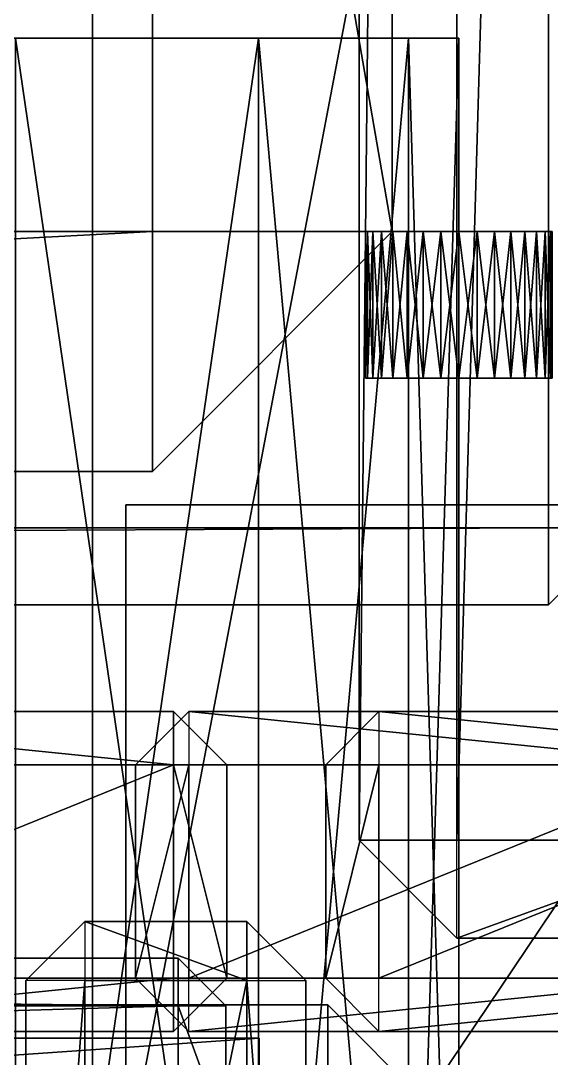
# Model space of a CAD drawing. Header units: millimetres. Extents: x -18 to 4450, y -985 to 970.
# Drawn here: x 3349.2 to 3428.9, y -733 to -577.4 of the extents above; entities that cross this region are included whole.
import ezdxf

# ---------------------------------------------------------------- set-up
doc = ezdxf.new("R2010")
doc.units = ezdxf.units.MM
for name, color, linetype in [('body__floor_pan', 40, 'CONTINUOUS'), ('body__left_rear_inner_wheel_tub', 40, 'CONTINUOUS'), ('body__left_rear_mud_flap', 250, 'CONTINUOUS'), ('body__left_rear_quarter_panel', 40, 'CONTINUOUS'), ('body__left_rear_quarter_waist_tapered_surface', 40, 'CONTINUOUS'), ('body__left_rear_wheel_arch_shadow', 250, 'CONTINUOUS'), ('body__tailgate_panel', 40, 'CONTINUOUS'), ('chassis__left_rear_bumper_stay_bolt_1', 9, 'CONTINUOUS'), ('hard_top__left_hardtop_rear_corner_radius_facet', 8, 'CONTINUOUS'), ('hard_top__rear_roof_overhang_skin', 7, 'CONTINUOUS'), ('hard_top__white_hardtop_crowned_roof_skin', 7, 'CONTINUOUS'), ('hard_top__white_hardtop_roof', 7, 'CONTINUOUS'), ('running_gear__rear_left_mud_tire_outer_lug_1', 250, 'CONTINUOUS'), ('running_gear__rear_left_mud_tire_outer_lug_15', 250, 'CONTINUOUS'), ('running_gear__rear_left_mud_tire_outer_lug_16', 250, 'CONTINUOUS'), ('running_gear__rear_left_mud_tire_outer_lug_2', 250, 'CONTINUOUS'), ('running_gear__rear_left_mud_tire_outer_lug_3', 250, 'CONTINUOUS'), ('running_gear__rear_left_tire_tire', 250, 'CONTINUOUS')]:
    doc.layers.add(name, color=color, linetype=linetype)

msp = doc.modelspace()

# ---------------------------------------------------------------- linework, layer by layer
at = {"layer": 'body__floor_pan'}
for points in [[(901.549995, -653.450012, 670.000017), (3428.450108, -653.450012, 670.000017), (3428.450108, 653.450012, 670.000017)], [(901.549995, -653.450012, 670.000017), (3428.450108, 653.450012, 670.000017), (901.549995, 653.450012, 670.000017)], [(901.549995, -653.450012, 615.00001), (901.549995, 653.450012, 615.00001), (3428.450108, 653.450012, 615.00001)], [(901.549995, -653.450012, 615.00001), (3428.450108, 653.450012, 615.00001), (3428.450108, -653.450012, 615.00001)], [(3440.000057, -653.450012, 626.550019), (3428.450108, -653.450012, 615.00001), (3428.450108, 653.450012, 615.00001)], [(3440.000057, -653.450012, 626.550019), (3428.450108, 653.450012, 615.00001), (3440.000057, 653.450012, 626.550019)], [(3440.000057, -653.450012, 658.450007), (3428.450108, -653.450012, 670.000017), (3428.450108, 653.450012, 670.000017)], [(3440.000057, -653.450012, 658.450007), (3428.450108, 653.450012, 670.000017), (3440.000057, 653.450012, 658.450007)], [(901.549995, -665.000021, 626.550019), (901.549995, -653.450012, 615.00001), (3428.450108, -653.450012, 615.00001)], [(901.549995, -665.000021, 626.550019), (3428.450108, -653.450012, 615.00001), (3428.450108, -665.000021, 626.550019)], [(901.549995, -665.000021, 658.450007), (901.549995, -653.450012, 670.000017), (3428.450108, -653.450012, 670.000017)], [(901.549995, -665.000021, 658.450007), (3428.450108, -653.450012, 670.000017), (3428.450108, -665.000021, 658.450007)], [(3440.000057, -653.450012, 626.550019), (3428.450108, -665.000021, 626.550019), (3428.450108, -665.000021, 658.450007)], [(3440.000057, -653.450012, 626.550019), (3428.450108, -665.000021, 658.450007), (3440.000057, -653.450012, 658.450007)], [(3440.000057, -653.450012, 626.550019), (3428.450108, -665.000021, 626.550019), (3428.450108, -653.450012, 615.00001)], [(3440.000057, -653.450012, 658.450007), (3428.450108, -665.000021, 658.450007), (3428.450108, -653.450012, 670.000017)], [(901.549995, -665.000021, 626.550019), (3428.450108, -665.000021, 626.550019), (3428.450108, -665.000021, 658.450007)], [(901.549995, -665.000021, 626.550019), (3428.450108, -665.000021, 658.450007), (901.549995, -665.000021, 658.450007)]]:
    msp.add_3dface(points, dxfattribs=at)
at = {"layer": 'body__left_rear_inner_wheel_tub'}
for points in [[(2690.999985, -609.000027, 1139.999986), (3368.999958, -609.000027, 1139.999986), (3368.999958, -400.999993, 1139.999986)], [(2690.999985, -609.000027, 1139.999986), (3368.999958, -400.999993, 1139.999986), (2690.999985, -400.999993, 1139.999986)], [(2690.999985, -609.000027, 754.999995), (2690.999985, -400.999993, 754.999995), (3368.999958, -400.999993, 754.999995)], [(2690.999985, -609.000027, 754.999995), (3368.999958, -400.999993, 754.999995), (3368.999958, -609.000027, 754.999995)], [(3404.999971, -609.000027, 791.000009), (3368.999958, -609.000027, 754.999995), (3368.999958, -400.999993, 754.999995)], [(3404.999971, -609.000027, 791.000009), (3368.999958, -400.999993, 754.999995), (3404.999971, -400.999993, 791.000009)], [(3404.999971, -609.000027, 1103.999972), (3368.999958, -609.000027, 1139.999986), (3368.999958, -400.999993, 1139.999986)], [(3404.999971, -609.000027, 1103.999972), (3368.999958, -400.999993, 1139.999986), (3404.999971, -400.999993, 1103.999972)], [(3404.999971, -609.000027, 791.000009), (3404.999971, -400.999993, 791.000009), (3404.999971, -400.999993, 1103.999972)], [(3404.999971, -609.000027, 791.000009), (3404.999971, -400.999993, 1103.999972), (3404.999971, -609.000027, 1103.999972)], [(2690.999985, -644.999981, 791.000009), (2690.999985, -609.000027, 754.999995), (3368.999958, -609.000027, 754.999995)], [(2690.999985, -644.999981, 791.000009), (3368.999958, -609.000027, 754.999995), (3368.999958, -644.999981, 791.000009)], [(2690.999985, -644.999981, 1103.999972), (2690.999985, -609.000027, 1139.999986), (3368.999958, -609.000027, 1139.999986)], [(2690.999985, -644.999981, 1103.999972), (3368.999958, -609.000027, 1139.999986), (3368.999958, -644.999981, 1103.999972)], [(3404.999971, -609.000027, 791.000009), (3368.999958, -644.999981, 791.000009), (3368.999958, -644.999981, 1103.999972)], [(3404.999971, -609.000027, 791.000009), (3368.999958, -644.999981, 1103.999972), (3404.999971, -609.000027, 1103.999972)], [(3404.999971, -609.000027, 791.000009), (3368.999958, -644.999981, 791.000009), (3368.999958, -609.000027, 754.999995)], [(3404.999971, -609.000027, 1103.999972), (3368.999958, -644.999981, 1103.999972), (3368.999958, -609.000027, 1139.999986)], [(2690.999985, -644.999981, 791.000009), (3368.999958, -644.999981, 791.000009), (3368.999958, -644.999981, 1103.999972)], [(2690.999985, -644.999981, 791.000009), (3368.999958, -644.999981, 1103.999972), (2690.999985, -644.999981, 1103.999972)]]:
    msp.add_3dface(points, dxfattribs=at)
at = {"layer": 'body__left_rear_mud_flap'}
for points in [[(3349.999905, -721.319973, 193.82), (3358.819962, -712.499976, 193.82), (3358.819962, -712.499976, 476.179987)], [(3349.999905, -721.319973, 193.82), (3358.819962, -712.499976, 476.179987), (3349.999905, -721.319973, 476.179987)], [(3349.999905, -721.319973, 193.82), (3358.819962, -712.499976, 193.82), (3358.819962, -721.319973, 185.000002)], [(3349.999905, -721.319973, 476.179987), (3358.819962, -712.499976, 476.179987), (3358.819962, -721.319973, 485.000014)], [(3358.819962, -712.499976, 193.82), (3358.819962, -712.499976, 476.179987), (3383.179903, -712.499976, 476.179987)], [(3358.819962, -712.499976, 193.82), (3383.179903, -712.499976, 476.179987), (3383.179903, -712.499976, 193.82)], [(3358.819962, -712.499976, 193.82), (3358.819962, -721.319973, 185.000002), (3383.179903, -721.319973, 185.000002)], [(3358.819962, -712.499976, 193.82), (3383.179903, -721.319973, 185.000002), (3383.179903, -712.499976, 193.82)], [(3358.819962, -712.499976, 476.179987), (3358.819962, -721.319973, 485.000014), (3383.179903, -721.319973, 485.000014)], [(3358.819962, -712.499976, 476.179987), (3383.179903, -721.319973, 485.000014), (3383.179903, -712.499976, 476.179987)], [(3391.99996, -721.319973, 193.82), (3383.179903, -712.499976, 193.82), (3383.179903, -712.499976, 476.179987)], [(3391.99996, -721.319973, 193.82), (3383.179903, -712.499976, 476.179987), (3391.99996, -721.319973, 476.179987)], [(3391.99996, -721.319973, 193.82), (3383.179903, -712.499976, 193.82), (3383.179903, -721.319973, 185.000002)], [(3391.99996, -721.319973, 476.179987), (3383.179903, -712.499976, 476.179987), (3383.179903, -721.319973, 485.000014)], [(3349.999905, -838.680029, 193.82), (3349.999905, -838.680029, 476.179987), (3349.999905, -721.319973, 476.179987)], [(3349.999905, -838.680029, 193.82), (3349.999905, -721.319973, 476.179987), (3349.999905, -721.319973, 193.82)], [(3349.999905, -838.680029, 193.82), (3358.819962, -838.680029, 185.000002), (3358.819962, -721.319973, 185.000002)], [(3349.999905, -838.680029, 193.82), (3358.819962, -721.319973, 185.000002), (3349.999905, -721.319973, 193.82)], [(3349.999905, -838.680029, 476.179987), (3358.819962, -838.680029, 485.000014), (3358.819962, -721.319973, 485.000014)], [(3349.999905, -838.680029, 476.179987), (3358.819962, -721.319973, 485.000014), (3349.999905, -721.319973, 476.179987)], [(3358.819962, -838.680029, 485.000014), (3383.179903, -838.680029, 485.000014), (3383.179903, -721.319973, 485.000014)], [(3358.819962, -838.680029, 485.000014), (3383.179903, -721.319973, 485.000014), (3358.819962, -721.319973, 485.000014)], [(3358.819962, -838.680029, 185.000002), (3358.819962, -721.319973, 185.000002), (3383.179903, -721.319973, 185.000002)], [(3358.819962, -838.680029, 185.000002), (3383.179903, -721.319973, 185.000002), (3383.179903, -838.680029, 185.000002)], [(3391.99996, -838.680029, 193.82), (3383.179903, -838.680029, 185.000002), (3383.179903, -721.319973, 185.000002)], [(3391.99996, -838.680029, 193.82), (3383.179903, -721.319973, 185.000002), (3391.99996, -721.319973, 193.82)], [(3391.99996, -838.680029, 476.179987), (3383.179903, -838.680029, 485.000014), (3383.179903, -721.319973, 485.000014)], [(3391.99996, -838.680029, 476.179987), (3383.179903, -721.319973, 485.000014), (3391.99996, -721.319973, 476.179987)], [(3391.99996, -838.680029, 193.82), (3391.99996, -721.319973, 193.82), (3391.99996, -721.319973, 476.179987)], [(3391.99996, -838.680029, 193.82), (3391.99996, -721.319973, 476.179987), (3391.99996, -838.680029, 476.179987)]]:
    msp.add_3dface(points, dxfattribs=at)
at = {"layer": 'body__left_rear_quarter_panel'}
for points in [[(2154.700041, -725.000024, 739.700019), (2154.700041, -725.000024, 1320.299983), (3395.299911, -725.000024, 1320.299983)], [(2154.700041, -725.000024, 739.700019), (3395.299911, -725.000024, 1320.299983), (3395.299911, -725.000024, 739.700019)], [(2154.700041, -725.000024, 739.700019), (2154.700041, -739.700019, 725.000024), (3395.299911, -739.700019, 725.000024)], [(2154.700041, -725.000024, 739.700019), (3395.299911, -739.700019, 725.000024), (3395.299911, -725.000024, 739.700019)], [(2154.700041, -725.000024, 1320.299983), (2154.700041, -739.700019, 1335.000038), (3395.299911, -739.700019, 1335.000038)], [(2154.700041, -725.000024, 1320.299983), (3395.299911, -739.700019, 1335.000038), (3395.299911, -725.000024, 1320.299983)], [(3410.000086, -739.700019, 739.700019), (3395.299911, -725.000024, 739.700019), (3395.299911, -725.000024, 1320.299983)], [(3410.000086, -739.700019, 739.700019), (3395.299911, -725.000024, 1320.299983), (3410.000086, -739.700019, 1320.299983)], [(3410.000086, -739.700019, 739.700019), (3395.299911, -725.000024, 739.700019), (3395.299911, -739.700019, 725.000024)], [(3410.000086, -739.700019, 1320.299983), (3395.299911, -725.000024, 1320.299983), (3395.299911, -739.700019, 1335.000038)]]:
    msp.add_3dface(points, dxfattribs=at)
at = {"layer": 'body__left_rear_quarter_waist_tapered_surface'}
for points in [[(1942.000031, -829.999983, 723.999977), (1942.000031, -730.000019, 723.999977), (3384.99999, -730.000019, 745.999992)], [(1942.000031, -829.999983, 723.999977), (3384.99999, -730.000019, 745.999992), (3384.99999, -829.999983, 745.999992)], [(1942.000031, -829.999983, 1304.999948), (3384.99999, -829.999983, 1277.999997), (3384.99999, -730.000019, 1277.999997)], [(1942.000031, -829.999983, 1304.999948), (3384.99999, -730.000019, 1277.999997), (1942.000031, -730.000019, 1304.999948)], [(1942.000031, -730.000019, 723.999977), (1942.000031, -730.000019, 1304.999948), (3384.99999, -730.000019, 1277.999997)], [(1942.000031, -730.000019, 723.999977), (3384.99999, -730.000019, 1277.999997), (3384.99999, -730.000019, 745.999992)], [(3384.99999, -730.000019, 745.999992), (3384.99999, -730.000019, 1277.999997), (3384.99999, -829.999983, 1277.999997)], [(3384.99999, -730.000019, 745.999992), (3384.99999, -829.999983, 1277.999997), (3384.99999, -829.999983, 745.999992)]]:
    msp.add_3dface(points, dxfattribs=at)
at = {"layer": 'body__left_rear_wheel_arch_shadow'}
for points in [[(2697.139978, -717.999995, 752.139986), (2697.139978, -717.999995, 1147.86005), (3372.859955, -717.999995, 1147.86005)], [(2697.139978, -717.999995, 752.139986), (3372.859955, -717.999995, 1147.86005), (3372.859955, -717.999995, 752.139986)], [(2697.139978, -717.999995, 752.139986), (2697.139978, -725.139976, 745.000005), (3372.859955, -725.139976, 745.000005)], [(2697.139978, -717.999995, 752.139986), (3372.859955, -725.139976, 745.000005), (3372.859955, -717.999995, 752.139986)], [(2697.139978, -717.999995, 1147.86005), (2697.139978, -725.139976, 1154.999971), (3372.859955, -725.139976, 1154.999971)], [(2697.139978, -717.999995, 1147.86005), (3372.859955, -725.139976, 1154.999971), (3372.859955, -717.999995, 1147.86005)], [(3380.000114, -725.139976, 752.139986), (3372.859955, -717.999995, 752.139986), (3372.859955, -717.999995, 1147.86005)], [(3380.000114, -725.139976, 752.139986), (3372.859955, -717.999995, 1147.86005), (3380.000114, -725.139976, 1147.86005)], [(3380.000114, -725.139976, 752.139986), (3372.859955, -717.999995, 752.139986), (3372.859955, -725.139976, 745.000005)], [(3380.000114, -725.139976, 1147.86005), (3372.859955, -717.999995, 1147.86005), (3372.859955, -725.139976, 1154.999971)], [(2697.139978, -744.859993, 1154.999971), (3372.859955, -744.859993, 1154.999971), (3372.859955, -725.139976, 1154.999971)], [(2697.139978, -744.859993, 1154.999971), (3372.859955, -725.139976, 1154.999971), (2697.139978, -725.139976, 1154.999971)], [(2697.139978, -744.859993, 745.000005), (2697.139978, -725.139976, 745.000005), (3372.859955, -725.139976, 745.000005)], [(2697.139978, -744.859993, 745.000005), (3372.859955, -725.139976, 745.000005), (3372.859955, -744.859993, 745.000005)], [(3380.000114, -744.859993, 752.139986), (3372.859955, -744.859993, 745.000005), (3372.859955, -725.139976, 745.000005)], [(3380.000114, -744.859993, 752.139986), (3372.859955, -725.139976, 745.000005), (3380.000114, -725.139976, 752.139986)], [(3380.000114, -744.859993, 1147.86005), (3372.859955, -744.859993, 1154.999971), (3372.859955, -725.139976, 1154.999971)], [(3380.000114, -744.859993, 1147.86005), (3372.859955, -725.139976, 1154.999971), (3380.000114, -725.139976, 1147.86005)], [(3380.000114, -744.859993, 752.139986), (3380.000114, -725.139976, 752.139986), (3380.000114, -725.139976, 1147.86005)], [(3380.000114, -744.859993, 752.139986), (3380.000114, -725.139976, 1147.86005), (3380.000114, -744.859993, 1147.86005)]]:
    msp.add_3dface(points, dxfattribs=at)
at = {"layer": 'body__tailgate_panel'}
for points in [[(3400.000095, -700.299978, 734.700024), (3400.000095, -700.299978, 1355.29995), (3400.000095, 700.299978, 1355.29995)], [(3400.000095, -700.299978, 734.700024), (3400.000095, 700.299978, 1355.29995), (3400.000095, 700.299978, 734.700024)], [(3400.000095, -700.299978, 734.700024), (3414.700031, -700.299978, 720.000029), (3414.700031, 700.299978, 720.000029)], [(3400.000095, -700.299978, 734.700024), (3414.700031, 700.299978, 720.000029), (3400.000095, 700.299978, 734.700024)], [(3400.000095, -700.299978, 1355.29995), (3414.700031, -700.299978, 1370.000005), (3414.700031, 700.299978, 1370.000005)], [(3400.000095, -700.299978, 1355.29995), (3414.700031, 700.299978, 1370.000005), (3400.000095, 700.299978, 1355.29995)], [(3414.700031, -700.299978, 1370.000005), (3455.300093, -700.299978, 1370.000005), (3455.300093, 700.299978, 1370.000005)], [(3414.700031, -700.299978, 1370.000005), (3455.300093, 700.299978, 1370.000005), (3414.700031, 700.299978, 1370.000005)], [(3414.700031, -700.299978, 720.000029), (3414.700031, 700.299978, 720.000029), (3455.300093, 700.299978, 720.000029)], [(3414.700031, -700.299978, 720.000029), (3455.300093, 700.299978, 720.000029), (3455.300093, -700.299978, 720.000029)], [(3400.000095, -700.299978, 734.700024), (3414.700031, -714.999974, 734.700024), (3414.700031, -714.999974, 1355.29995)], [(3400.000095, -700.299978, 734.700024), (3414.700031, -714.999974, 1355.29995), (3400.000095, -700.299978, 1355.29995)], [(3400.000095, -700.299978, 734.700024), (3414.700031, -714.999974, 734.700024), (3414.700031, -700.299978, 720.000029)], [(3400.000095, -700.299978, 1355.29995), (3414.700031, -714.999974, 1355.29995), (3414.700031, -700.299978, 1370.000005)], [(3414.700031, -714.999974, 734.700024), (3414.700031, -700.299978, 720.000029), (3455.300093, -700.299978, 720.000029)], [(3414.700031, -714.999974, 734.700024), (3455.300093, -700.299978, 720.000029), (3455.300093, -714.999974, 734.700024)], [(3414.700031, -714.999974, 1355.29995), (3414.700031, -700.299978, 1370.000005), (3455.300093, -700.299978, 1370.000005)], [(3414.700031, -714.999974, 1355.29995), (3455.300093, -700.299978, 1370.000005), (3455.300093, -714.999974, 1355.29995)], [(3414.700031, -714.999974, 734.700024), (3455.300093, -714.999974, 734.700024), (3455.300093, -714.999974, 1355.29995)], [(3414.700031, -714.999974, 734.700024), (3455.300093, -714.999974, 1355.29995), (3414.700031, -714.999974, 1355.29995)]]:
    msp.add_3dface(points, dxfattribs=at)
at = {"layer": 'chassis__left_rear_bumper_stay_bolt_1'}
for points in [[(3401.268959, -630.999982, 552.731276), (3401.268959, -609.000027, 552.731276), (3401.000023, -609.000027, 550.000012)], [(3401.268959, -630.999982, 552.731276), (3401.000023, -609.000027, 550.000012), (3401.000023, -630.999982, 550.000012)], [(3414.999962, -609.000027, 550.000012), (3401.268959, -609.000027, 552.731276), (3401.000023, -609.000027, 550.000012)], [(3401.000023, -630.999982, 550.000012), (3401.000023, -609.000027, 550.000012), (3401.268959, -609.000027, 547.268748)], [(3401.000023, -630.999982, 550.000012), (3401.268959, -609.000027, 547.268748), (3401.268959, -630.999982, 547.268748)], [(3414.999962, -609.000027, 550.000012), (3401.000023, -609.000027, 550.000012), (3401.268959, -609.000027, 547.268748)], [(3402.065754, -630.999982, 555.357575), (3402.065754, -609.000027, 555.357575), (3401.268959, -609.000027, 552.731276)], [(3402.065754, -630.999982, 555.357575), (3401.268959, -609.000027, 552.731276), (3401.268959, -630.999982, 552.731276)], [(3414.999962, -609.000027, 550.000012), (3402.065754, -609.000027, 555.357575), (3401.268959, -609.000027, 552.731276)], [(3401.268959, -630.999982, 547.268748), (3401.268959, -609.000027, 547.268748), (3402.065754, -609.000027, 544.642448)], [(3401.268959, -630.999982, 547.268748), (3402.065754, -609.000027, 544.642448), (3402.065754, -630.999982, 544.642448)], [(3414.999962, -609.000027, 550.000012), (3401.268959, -609.000027, 547.268748), (3402.065754, -609.000027, 544.642448)], [(3403.359413, -630.999982, 557.778001), (3403.359413, -609.000027, 557.778001), (3402.065754, -609.000027, 555.357575)], [(3403.359413, -630.999982, 557.778001), (3402.065754, -609.000027, 555.357575), (3402.065754, -630.999982, 555.357575)], [(3414.999962, -609.000027, 550.000012), (3403.359413, -609.000027, 557.778001), (3402.065754, -609.000027, 555.357575)], [(3402.065754, -630.999982, 544.642448), (3402.065754, -609.000027, 544.642448), (3403.359413, -609.000027, 542.222023)], [(3402.065754, -630.999982, 544.642448), (3403.359413, -609.000027, 542.222023), (3403.359413, -630.999982, 542.222023)], [(3414.999962, -609.000027, 550.000012), (3402.065754, -609.000027, 544.642448), (3403.359413, -609.000027, 542.222023)], [(3405.100584, -630.999982, 559.899509), (3405.100584, -609.000027, 559.899509), (3403.359413, -609.000027, 557.778001)], [(3405.100584, -630.999982, 559.899509), (3403.359413, -609.000027, 557.778001), (3403.359413, -630.999982, 557.778001)], [(3414.999962, -609.000027, 550.000012), (3405.100584, -609.000027, 559.899509), (3403.359413, -609.000027, 557.778001)], [(3403.359413, -630.999982, 542.222023), (3403.359413, -609.000027, 542.222023), (3405.100584, -609.000027, 540.100515)], [(3403.359413, -630.999982, 542.222023), (3405.100584, -609.000027, 540.100515), (3405.100584, -630.999982, 540.100515)], [(3414.999962, -609.000027, 550.000012), (3403.359413, -609.000027, 542.222023), (3405.100584, -609.000027, 540.100515)], [(3407.222033, -630.999982, 561.640561), (3407.222033, -609.000027, 561.640561), (3405.100584, -609.000027, 559.899509)], [(3407.222033, -630.999982, 561.640561), (3405.100584, -609.000027, 559.899509), (3405.100584, -630.999982, 559.899509)], [(3414.999962, -609.000027, 550.000012), (3407.222033, -609.000027, 561.640561), (3405.100584, -609.000027, 559.899509)], [(3405.100584, -630.999982, 540.100515), (3405.100584, -609.000027, 540.100515), (3407.222033, -609.000027, 538.359404)], [(3405.100584, -630.999982, 540.100515), (3407.222033, -609.000027, 538.359404), (3407.222033, -630.999982, 538.359404)], [(3414.999962, -609.000027, 550.000012), (3405.100584, -609.000027, 540.100515), (3407.222033, -609.000027, 538.359404)], [(3409.642458, -630.999982, 562.934339), (3409.642458, -609.000027, 562.934339), (3407.222033, -609.000027, 561.640561)], [(3409.642458, -630.999982, 562.934339), (3407.222033, -609.000027, 561.640561), (3407.222033, -630.999982, 561.640561)], [(3414.999962, -609.000027, 550.000012), (3409.642458, -609.000027, 562.934339), (3407.222033, -609.000027, 561.640561)], [(3407.222033, -630.999982, 538.359404), (3407.222033, -609.000027, 538.359404), (3409.642458, -609.000027, 537.065685)], [(3407.222033, -630.999982, 538.359404), (3409.642458, -609.000027, 537.065685), (3409.642458, -630.999982, 537.065685)], [(3414.999962, -609.000027, 550.000012), (3407.222033, -609.000027, 538.359404), (3409.642458, -609.000027, 537.065685)], [(3412.268639, -630.999982, 563.731015), (3412.268639, -609.000027, 563.731015), (3409.642458, -609.000027, 562.934339)], [(3412.268639, -630.999982, 563.731015), (3409.642458, -609.000027, 562.934339), (3409.642458, -630.999982, 562.934339)], [(3414.999962, -609.000027, 550.000012), (3412.268639, -609.000027, 563.731015), (3409.642458, -609.000027, 562.934339)], [(3409.642458, -630.999982, 537.065685), (3409.642458, -609.000027, 537.065685), (3412.268639, -609.000027, 536.269009)], [(3409.642458, -630.999982, 537.065685), (3412.268639, -609.000027, 536.269009), (3412.268639, -630.999982, 536.269009)], [(3414.999962, -609.000027, 550.000012), (3409.642458, -609.000027, 537.065685), (3412.268639, -609.000027, 536.269009)], [(3414.999962, -630.999982, 564.00001), (3414.999962, -609.000027, 564.00001), (3412.268639, -609.000027, 563.731015)], [(3414.999962, -630.999982, 564.00001), (3412.268639, -609.000027, 563.731015), (3412.268639, -630.999982, 563.731015)], [(3414.999962, -609.000027, 550.000012), (3414.999962, -609.000027, 564.00001), (3412.268639, -609.000027, 563.731015)], [(3412.268639, -630.999982, 536.269009), (3412.268639, -609.000027, 536.269009), (3414.999962, -609.000027, 536.000013)], [(3412.268639, -630.999982, 536.269009), (3414.999962, -609.000027, 536.000013), (3414.999962, -630.999982, 536.000013)], [(3414.999962, -609.000027, 550.000012), (3412.268639, -609.000027, 536.269009), (3414.999962, -609.000027, 536.000013)], [(3414.999962, -609.000027, 550.000012), (3428.999901, -609.000027, 550.000012), (3428.730965, -609.000027, 552.731276)], [(3414.999962, -609.000027, 550.000012), (3428.730965, -609.000027, 552.731276), (3427.934408, -609.000027, 555.357575)], [(3414.999962, -609.000027, 550.000012), (3427.934408, -609.000027, 555.357575), (3426.640511, -609.000027, 557.778001)], [(3414.999962, -609.000027, 550.000012), (3426.640511, -609.000027, 557.778001), (3424.899578, -609.000027, 559.899509)], [(3414.999962, -609.000027, 550.000012), (3424.899578, -609.000027, 559.899509), (3422.777891, -609.000027, 561.640561)], [(3414.999962, -609.000027, 550.000012), (3422.777891, -609.000027, 561.640561), (3420.357466, -609.000027, 562.934339)], [(3414.999962, -609.000027, 550.000012), (3420.357466, -609.000027, 562.934339), (3417.731285, -609.000027, 563.731015)], [(3417.731285, -630.999982, 563.731015), (3417.731285, -609.000027, 563.731015), (3414.999962, -609.000027, 564.00001)], [(3417.731285, -630.999982, 563.731015), (3414.999962, -609.000027, 564.00001), (3414.999962, -630.999982, 564.00001)], [(3414.999962, -609.000027, 550.000012), (3417.731285, -609.000027, 563.731015), (3414.999962, -609.000027, 564.00001)], [(3414.999962, -630.999982, 536.000013), (3414.999962, -609.000027, 536.000013), (3417.731285, -609.000027, 536.269009)], [(3414.999962, -630.999982, 536.000013), (3417.731285, -609.000027, 536.269009), (3417.731285, -630.999982, 536.269009)], [(3414.999962, -609.000027, 550.000012), (3414.999962, -609.000027, 536.000013), (3417.731285, -609.000027, 536.269009)], [(3414.999962, -609.000027, 550.000012), (3417.731285, -609.000027, 536.269009), (3420.357466, -609.000027, 537.065685)], [(3414.999962, -609.000027, 550.000012), (3420.357466, -609.000027, 537.065685), (3422.777891, -609.000027, 538.359404)], [(3414.999962, -609.000027, 550.000012), (3422.777891, -609.000027, 538.359404), (3424.899578, -609.000027, 540.100515)], [(3414.999962, -609.000027, 550.000012), (3424.899578, -609.000027, 540.100515), (3426.640511, -609.000027, 542.222023)], [(3414.999962, -609.000027, 550.000012), (3426.640511, -609.000027, 542.222023), (3427.934408, -609.000027, 544.642448)], [(3414.999962, -609.000027, 550.000012), (3427.934408, -609.000027, 544.642448), (3428.730965, -609.000027, 547.268748)], [(3414.999962, -609.000027, 550.000012), (3428.730965, -609.000027, 547.268748), (3428.999901, -609.000027, 550.000012)], [(3420.357466, -630.999982, 562.934339), (3420.357466, -609.000027, 562.934339), (3417.731285, -609.000027, 563.731015)], [(3420.357466, -630.999982, 562.934339), (3417.731285, -609.000027, 563.731015), (3417.731285, -630.999982, 563.731015)], [(3417.731285, -630.999982, 536.269009), (3417.731285, -609.000027, 536.269009), (3420.357466, -609.000027, 537.065685)], [(3417.731285, -630.999982, 536.269009), (3420.357466, -609.000027, 537.065685), (3420.357466, -630.999982, 537.065685)], [(3422.777891, -630.999982, 561.640561), (3422.777891, -609.000027, 561.640561), (3420.357466, -609.000027, 562.934339)], [(3422.777891, -630.999982, 561.640561), (3420.357466, -609.000027, 562.934339), (3420.357466, -630.999982, 562.934339)], [(3420.357466, -630.999982, 537.065685), (3420.357466, -609.000027, 537.065685), (3422.777891, -609.000027, 538.359404)], [(3420.357466, -630.999982, 537.065685), (3422.777891, -609.000027, 538.359404), (3422.777891, -630.999982, 538.359404)], [(3424.899578, -630.999982, 559.899509), (3424.899578, -609.000027, 559.899509), (3422.777891, -609.000027, 561.640561)], [(3424.899578, -630.999982, 559.899509), (3422.777891, -609.000027, 561.640561), (3422.777891, -630.999982, 561.640561)], [(3422.777891, -630.999982, 538.359404), (3422.777891, -609.000027, 538.359404), (3424.899578, -609.000027, 540.100515)], [(3422.777891, -630.999982, 538.359404), (3424.899578, -609.000027, 540.100515), (3424.899578, -630.999982, 540.100515)], [(3426.640511, -630.999982, 557.778001), (3426.640511, -609.000027, 557.778001), (3424.899578, -609.000027, 559.899509)], [(3426.640511, -630.999982, 557.778001), (3424.899578, -609.000027, 559.899509), (3424.899578, -630.999982, 559.899509)], [(3424.899578, -630.999982, 540.100515), (3424.899578, -609.000027, 540.100515), (3426.640511, -609.000027, 542.222023)], [(3424.899578, -630.999982, 540.100515), (3426.640511, -609.000027, 542.222023), (3426.640511, -630.999982, 542.222023)], [(3427.934408, -630.999982, 555.357575), (3427.934408, -609.000027, 555.357575), (3426.640511, -609.000027, 557.778001)], [(3427.934408, -630.999982, 555.357575), (3426.640511, -609.000027, 557.778001), (3426.640511, -630.999982, 557.778001)], [(3426.640511, -630.999982, 542.222023), (3426.640511, -609.000027, 542.222023), (3427.934408, -609.000027, 544.642448)], [(3426.640511, -630.999982, 542.222023), (3427.934408, -609.000027, 544.642448), (3427.934408, -630.999982, 544.642448)], [(3428.730965, -630.999982, 552.731276), (3428.730965, -609.000027, 552.731276), (3427.934408, -609.000027, 555.357575)], [(3428.730965, -630.999982, 552.731276), (3427.934408, -609.000027, 555.357575), (3427.934408, -630.999982, 555.357575)], [(3427.934408, -630.999982, 544.642448), (3427.934408, -609.000027, 544.642448), (3428.730965, -609.000027, 547.268748)], [(3427.934408, -630.999982, 544.642448), (3428.730965, -609.000027, 547.268748), (3428.730965, -630.999982, 547.268748)], [(3428.999901, -630.999982, 550.000012), (3428.999901, -609.000027, 550.000012), (3428.730965, -609.000027, 552.731276)], [(3428.999901, -630.999982, 550.000012), (3428.730965, -609.000027, 552.731276), (3428.730965, -630.999982, 552.731276)], [(3428.730965, -630.999982, 547.268748), (3428.730965, -609.000027, 547.268748), (3428.999901, -609.000027, 550.000012)], [(3428.730965, -630.999982, 547.268748), (3428.999901, -609.000027, 550.000012), (3428.999901, -630.999982, 550.000012)], [(3414.999962, -630.999982, 550.000012), (3401.000023, -630.999982, 550.000012), (3401.268959, -630.999982, 552.731276)], [(3414.999962, -630.999982, 550.000012), (3401.268959, -630.999982, 547.268748), (3401.000023, -630.999982, 550.000012)], [(3414.999962, -630.999982, 550.000012), (3401.268959, -630.999982, 552.731276), (3402.065754, -630.999982, 555.357575)], [(3414.999962, -630.999982, 550.000012), (3402.065754, -630.999982, 544.642448), (3401.268959, -630.999982, 547.268748)], [(3414.999962, -630.999982, 550.000012), (3402.065754, -630.999982, 555.357575), (3403.359413, -630.999982, 557.778001)], [(3414.999962, -630.999982, 550.000012), (3403.359413, -630.999982, 542.222023), (3402.065754, -630.999982, 544.642448)], [(3414.999962, -630.999982, 550.000012), (3403.359413, -630.999982, 557.778001), (3405.100584, -630.999982, 559.899509)], [(3414.999962, -630.999982, 550.000012), (3405.100584, -630.999982, 540.100515), (3403.359413, -630.999982, 542.222023)], [(3414.999962, -630.999982, 550.000012), (3405.100584, -630.999982, 559.899509), (3407.222033, -630.999982, 561.640561)], [(3414.999962, -630.999982, 550.000012), (3407.222033, -630.999982, 538.359404), (3405.100584, -630.999982, 540.100515)], [(3414.999962, -630.999982, 550.000012), (3407.222033, -630.999982, 561.640561), (3409.642458, -630.999982, 562.934339)], [(3414.999962, -630.999982, 550.000012), (3409.642458, -630.999982, 537.065685), (3407.222033, -630.999982, 538.359404)], [(3414.999962, -630.999982, 550.000012), (3409.642458, -630.999982, 562.934339), (3412.268639, -630.999982, 563.731015)], [(3414.999962, -630.999982, 550.000012), (3412.268639, -630.999982, 536.269009), (3409.642458, -630.999982, 537.065685)], [(3414.999962, -630.999982, 550.000012), (3412.268639, -630.999982, 563.731015), (3414.999962, -630.999982, 564.00001)], [(3414.999962, -630.999982, 550.000012), (3414.999962, -630.999982, 536.000013), (3412.268639, -630.999982, 536.269009)], [(3414.999962, -630.999982, 550.000012), (3428.730965, -630.999982, 552.731276), (3428.999901, -630.999982, 550.000012)], [(3414.999962, -630.999982, 550.000012), (3427.934408, -630.999982, 555.357575), (3428.730965, -630.999982, 552.731276)], [(3414.999962, -630.999982, 550.000012), (3426.640511, -630.999982, 557.778001), (3427.934408, -630.999982, 555.357575)], [(3414.999962, -630.999982, 550.000012), (3424.899578, -630.999982, 559.899509), (3426.640511, -630.999982, 557.778001)], [(3414.999962, -630.999982, 550.000012), (3422.777891, -630.999982, 561.640561), (3424.899578, -630.999982, 559.899509)], [(3414.999962, -630.999982, 550.000012), (3420.357466, -630.999982, 562.934339), (3422.777891, -630.999982, 561.640561)], [(3414.999962, -630.999982, 550.000012), (3417.731285, -630.999982, 563.731015), (3420.357466, -630.999982, 562.934339)], [(3414.999962, -630.999982, 550.000012), (3414.999962, -630.999982, 564.00001), (3417.731285, -630.999982, 563.731015)], [(3414.999962, -630.999982, 550.000012), (3417.731285, -630.999982, 536.269009), (3414.999962, -630.999982, 536.000013)], [(3414.999962, -630.999982, 550.000012), (3420.357466, -630.999982, 537.065685), (3417.731285, -630.999982, 536.269009)], [(3414.999962, -630.999982, 550.000012), (3422.777891, -630.999982, 538.359404), (3420.357466, -630.999982, 537.065685)], [(3414.999962, -630.999982, 550.000012), (3424.899578, -630.999982, 540.100515), (3422.777891, -630.999982, 538.359404)], [(3414.999962, -630.999982, 550.000012), (3426.640511, -630.999982, 542.222023), (3424.899578, -630.999982, 540.100515)], [(3414.999962, -630.999982, 550.000012), (3427.934408, -630.999982, 544.642448), (3426.640511, -630.999982, 542.222023)], [(3414.999962, -630.999982, 550.000012), (3428.730965, -630.999982, 547.268748), (3427.934408, -630.999982, 544.642448)], [(3414.999962, -630.999982, 550.000012), (3428.999901, -630.999982, 550.000012), (3428.730965, -630.999982, 547.268748)]]:
    msp.add_3dface(points, dxfattribs=at)
at = {"layer": 'hard_top__left_hardtop_rear_corner_radius_facet'}
for points in [[(3365.00001, -805.999994, 1299.999952), (3365.00001, -649.999976, 1299.999952), (3470.000029, -649.999976, 1307.999969)], [(3365.00001, -805.999994, 1299.999952), (3470.000029, -649.999976, 1307.999969), (3470.000029, -805.999994, 1307.999969)], [(3365.00001, -805.999994, 1779.999971), (3470.000029, -805.999994, 1761.999965), (3470.000029, -649.999976, 1761.999965)], [(3365.00001, -805.999994, 1779.999971), (3470.000029, -649.999976, 1761.999965), (3365.00001, -649.999976, 1779.999971)], [(3365.00001, -805.999994, 1299.999952), (3365.00001, -805.999994, 1779.999971), (3365.00001, -649.999976, 1779.999971)], [(3365.00001, -805.999994, 1299.999952), (3365.00001, -649.999976, 1779.999971), (3365.00001, -649.999976, 1299.999952)], [(3365.00001, -649.999976, 1299.999952), (3365.00001, -649.999976, 1779.999971), (3470.000029, -649.999976, 1761.999965)], [(3365.00001, -649.999976, 1299.999952), (3470.000029, -649.999976, 1761.999965), (3470.000029, -649.999976, 1307.999969)]]:
    msp.add_3dface(points, dxfattribs=at)
at = {"layer": 'hard_top__rear_roof_overhang_skin'}
for points in [[(3359.999895, -776.000023, 1861.999989), (3507.999897, -776.000023, 1848.00005), (3507.999897, 0, 1876.000047)], [(3359.999895, -776.000023, 1861.999989), (3507.999897, 0, 1876.000047), (3359.999895, 0, 1889.999986)], [(3359.999895, -776.000023, 1843.999982), (3359.999895, 0, 1871.999979), (3507.999897, 0, 1858.00004)], [(3359.999895, -776.000023, 1843.999982), (3507.999897, 0, 1858.00004), (3507.999897, -776.000023, 1830.000043)], [(3359.999895, -776.000023, 1861.999989), (3359.999895, 0, 1889.999986), (3359.999895, 0, 1871.999979)], [(3359.999895, -776.000023, 1861.999989), (3359.999895, 0, 1871.999979), (3359.999895, -776.000023, 1843.999982)]]:
    msp.add_3dface(points, dxfattribs=at)
at = {"layer": 'hard_top__white_hardtop_crowned_roof_skin'}
for points in [[(1125, -759.99999, 1886.000037), (3440.000057, -759.99999, 1896.000028), (3440.000057, 0, 1942.000031)], [(1125, -759.99999, 1886.000037), (3440.000057, 0, 1942.000031), (1125, 0, 1932.000041)], [(1125, -759.99999, 1860.000014), (1125, 0, 1906.000018), (3440.000057, 0, 1916.000009)], [(1125, -759.99999, 1860.000014), (3440.000057, 0, 1916.000009), (3440.000057, -759.99999, 1870.000005)]]:
    msp.add_3dface(points, dxfattribs=at)
at = {"layer": 'hard_top__white_hardtop_roof'}
for points in [[(1222.180009, -757.82001, 1896.000028), (3487.81991, -757.82001, 1896.000028), (3487.81991, 757.82001, 1896.000028)], [(1222.180009, -757.82001, 1896.000028), (3487.81991, 757.82001, 1896.000028), (1222.180009, 757.82001, 1896.000028)], [(1222.180009, -757.82001, 1838.000059), (1222.180009, 757.82001, 1838.000059), (3487.81991, 757.82001, 1838.000059)], [(1222.180009, -757.82001, 1838.000059), (3487.81991, 757.82001, 1838.000059), (3487.81991, -757.82001, 1838.000059)]]:
    msp.add_3dface(points, dxfattribs=at)
at = {"layer": 'running_gear__rear_left_mud_tire_outer_lug_1'}
for points in [[(3394.999981, -689.00001, 402.999997), (3403.000116, -680.999994, 402.999997), (3403.000116, -680.999994, 444.999993)], [(3394.999981, -689.00001, 402.999997), (3403.000116, -680.999994, 444.999993), (3394.999981, -689.00001, 444.999993)], [(3394.999981, -689.00001, 402.999997), (3403.000116, -680.999994, 402.999997), (3403.000116, -689.00001, 395.000011)], [(3394.999981, -689.00001, 444.999993), (3403.000116, -680.999994, 444.999993), (3403.000116, -689.00001, 453.000009)], [(3403.000116, -680.999994, 402.999997), (3403.000116, -680.999994, 444.999993), (3482.000113, -680.999994, 444.999993)], [(3403.000116, -680.999994, 402.999997), (3482.000113, -680.999994, 444.999993), (3482.000113, -680.999994, 402.999997)], [(3403.000116, -680.999994, 402.999997), (3403.000116, -689.00001, 395.000011), (3482.000113, -689.00001, 395.000011)], [(3403.000116, -680.999994, 402.999997), (3482.000113, -689.00001, 395.000011), (3482.000113, -680.999994, 402.999997)], [(3403.000116, -680.999994, 444.999993), (3403.000116, -689.00001, 453.000009), (3482.000113, -689.00001, 453.000009)], [(3403.000116, -680.999994, 444.999993), (3482.000113, -689.00001, 453.000009), (3482.000113, -680.999994, 444.999993)], [(3394.999981, -721.000016, 402.999997), (3394.999981, -721.000016, 444.999993), (3394.999981, -689.00001, 444.999993)], [(3394.999981, -721.000016, 402.999997), (3394.999981, -689.00001, 444.999993), (3394.999981, -689.00001, 402.999997)], [(3394.999981, -721.000016, 402.999997), (3403.000116, -721.000016, 395.000011), (3403.000116, -689.00001, 395.000011)], [(3394.999981, -721.000016, 402.999997), (3403.000116, -689.00001, 395.000011), (3394.999981, -689.00001, 402.999997)], [(3394.999981, -721.000016, 444.999993), (3403.000116, -721.000016, 453.000009), (3403.000116, -689.00001, 453.000009)], [(3394.999981, -721.000016, 444.999993), (3403.000116, -689.00001, 453.000009), (3394.999981, -689.00001, 444.999993)], [(3403.000116, -721.000016, 453.000009), (3482.000113, -721.000016, 453.000009), (3482.000113, -689.00001, 453.000009)], [(3403.000116, -721.000016, 453.000009), (3482.000113, -689.00001, 453.000009), (3403.000116, -689.00001, 453.000009)], [(3403.000116, -721.000016, 395.000011), (3403.000116, -689.00001, 395.000011), (3482.000113, -689.00001, 395.000011)], [(3403.000116, -721.000016, 395.000011), (3482.000113, -689.00001, 395.000011), (3482.000113, -721.000016, 395.000011)], [(3394.999981, -721.000016, 402.999997), (3403.000116, -728.999972, 402.999997), (3403.000116, -728.999972, 444.999993)], [(3394.999981, -721.000016, 402.999997), (3403.000116, -728.999972, 444.999993), (3394.999981, -721.000016, 444.999993)], [(3394.999981, -721.000016, 402.999997), (3403.000116, -728.999972, 402.999997), (3403.000116, -721.000016, 395.000011)], [(3394.999981, -721.000016, 444.999993), (3403.000116, -728.999972, 444.999993), (3403.000116, -721.000016, 453.000009)], [(3403.000116, -728.999972, 402.999997), (3403.000116, -721.000016, 395.000011), (3482.000113, -721.000016, 395.000011)], [(3403.000116, -728.999972, 402.999997), (3482.000113, -721.000016, 395.000011), (3482.000113, -728.999972, 402.999997)], [(3403.000116, -728.999972, 444.999993), (3403.000116, -721.000016, 453.000009), (3482.000113, -721.000016, 453.000009)], [(3403.000116, -728.999972, 444.999993), (3482.000113, -721.000016, 453.000009), (3482.000113, -728.999972, 444.999993)], [(3403.000116, -728.999972, 402.999997), (3482.000113, -728.999972, 402.999997), (3482.000113, -728.999972, 444.999993)], [(3403.000116, -728.999972, 402.999997), (3482.000113, -728.999972, 444.999993), (3403.000116, -728.999972, 444.999993)]]:
    msp.add_3dface(points, dxfattribs=at)
at = {"layer": 'running_gear__rear_left_mud_tire_outer_lug_15'}
for points in [[(3293.164968, -680.999994, 137.834951), (3293.164968, -680.999994, 179.834962), (3372.164965, -680.999994, 179.834962)], [(3293.164968, -680.999994, 137.834951), (3372.164965, -680.999994, 179.834962), (3372.164965, -680.999994, 137.834951)], [(3293.164968, -680.999994, 137.834951), (3293.164968, -689.00001, 129.83495), (3372.164965, -689.00001, 129.83495)], [(3293.164968, -680.999994, 137.834951), (3372.164965, -689.00001, 129.83495), (3372.164965, -680.999994, 137.834951)], [(3293.164968, -680.999994, 179.834962), (3293.164968, -689.00001, 187.834963), (3372.164965, -689.00001, 187.834963)], [(3293.164968, -680.999994, 179.834962), (3372.164965, -689.00001, 187.834963), (3372.164965, -680.999994, 179.834962)], [(3380.1651, -689.00001, 137.834951), (3372.164965, -680.999994, 137.834951), (3372.164965, -680.999994, 179.834962)], [(3380.1651, -689.00001, 137.834951), (3372.164965, -680.999994, 179.834962), (3380.1651, -689.00001, 179.834962)], [(3380.1651, -689.00001, 137.834951), (3372.164965, -680.999994, 137.834951), (3372.164965, -689.00001, 129.83495)], [(3380.1651, -689.00001, 179.834962), (3372.164965, -680.999994, 179.834962), (3372.164965, -689.00001, 187.834963)], [(3293.164968, -721.000016, 187.834963), (3372.164965, -721.000016, 187.834963), (3372.164965, -689.00001, 187.834963)], [(3293.164968, -721.000016, 187.834963), (3372.164965, -689.00001, 187.834963), (3293.164968, -689.00001, 187.834963)], [(3293.164968, -721.000016, 129.83495), (3293.164968, -689.00001, 129.83495), (3372.164965, -689.00001, 129.83495)], [(3293.164968, -721.000016, 129.83495), (3372.164965, -689.00001, 129.83495), (3372.164965, -721.000016, 129.83495)], [(3380.1651, -721.000016, 137.834951), (3372.164965, -721.000016, 129.83495), (3372.164965, -689.00001, 129.83495)], [(3380.1651, -721.000016, 137.834951), (3372.164965, -689.00001, 129.83495), (3380.1651, -689.00001, 137.834951)], [(3380.1651, -721.000016, 179.834962), (3372.164965, -721.000016, 187.834963), (3372.164965, -689.00001, 187.834963)], [(3380.1651, -721.000016, 179.834962), (3372.164965, -689.00001, 187.834963), (3380.1651, -689.00001, 179.834962)], [(3380.1651, -721.000016, 137.834951), (3380.1651, -689.00001, 137.834951), (3380.1651, -689.00001, 179.834962)], [(3380.1651, -721.000016, 137.834951), (3380.1651, -689.00001, 179.834962), (3380.1651, -721.000016, 179.834962)], [(3293.164968, -728.999972, 137.834951), (3293.164968, -721.000016, 129.83495), (3372.164965, -721.000016, 129.83495)], [(3293.164968, -728.999972, 137.834951), (3372.164965, -721.000016, 129.83495), (3372.164965, -728.999972, 137.834951)], [(3293.164968, -728.999972, 179.834962), (3293.164968, -721.000016, 187.834963), (3372.164965, -721.000016, 187.834963)], [(3293.164968, -728.999972, 179.834962), (3372.164965, -721.000016, 187.834963), (3372.164965, -728.999972, 179.834962)], [(3380.1651, -721.000016, 137.834951), (3372.164965, -728.999972, 137.834951), (3372.164965, -728.999972, 179.834962)], [(3380.1651, -721.000016, 137.834951), (3372.164965, -728.999972, 179.834962), (3380.1651, -721.000016, 179.834962)], [(3380.1651, -721.000016, 137.834951), (3372.164965, -728.999972, 137.834951), (3372.164965, -721.000016, 129.83495)], [(3380.1651, -721.000016, 179.834962), (3372.164965, -728.999972, 179.834962), (3372.164965, -721.000016, 187.834963)], [(3293.164968, -728.999972, 137.834951), (3372.164965, -728.999972, 137.834951), (3372.164965, -728.999972, 179.834962)], [(3293.164968, -728.999972, 137.834951), (3372.164965, -728.999972, 179.834962), (3293.164968, -728.999972, 179.834962)]]:
    msp.add_3dface(points, dxfattribs=at)
at = {"layer": 'running_gear__rear_left_mud_tire_outer_lug_16'}
for points in [[(3366.45484, -689.00001, 259.493709), (3374.454737, -680.999994, 259.493709), (3374.454737, -680.999994, 301.493704)], [(3366.45484, -689.00001, 259.493709), (3374.454737, -680.999994, 301.493704), (3366.45484, -689.00001, 301.493704)], [(3366.45484, -689.00001, 259.493709), (3374.454737, -680.999994, 259.493709), (3374.454737, -689.00001, 251.493722)], [(3366.45484, -689.00001, 301.493704), (3374.454737, -680.999994, 301.493704), (3374.454737, -689.00001, 309.493721)], [(3374.454737, -680.999994, 259.493709), (3374.454737, -680.999994, 301.493704), (3453.454733, -680.999994, 301.493704)], [(3374.454737, -680.999994, 259.493709), (3453.454733, -680.999994, 301.493704), (3453.454733, -680.999994, 259.493709)], [(3374.454737, -680.999994, 259.493709), (3374.454737, -689.00001, 251.493722), (3453.454733, -689.00001, 251.493722)], [(3374.454737, -680.999994, 259.493709), (3453.454733, -689.00001, 251.493722), (3453.454733, -680.999994, 259.493709)], [(3374.454737, -680.999994, 301.493704), (3374.454737, -689.00001, 309.493721), (3453.454733, -689.00001, 309.493721)], [(3374.454737, -680.999994, 301.493704), (3453.454733, -689.00001, 309.493721), (3453.454733, -680.999994, 301.493704)], [(3366.45484, -721.000016, 259.493709), (3366.45484, -721.000016, 301.493704), (3366.45484, -689.00001, 301.493704)], [(3366.45484, -721.000016, 259.493709), (3366.45484, -689.00001, 301.493704), (3366.45484, -689.00001, 259.493709)], [(3366.45484, -721.000016, 259.493709), (3374.454737, -721.000016, 251.493722), (3374.454737, -689.00001, 251.493722)], [(3366.45484, -721.000016, 259.493709), (3374.454737, -689.00001, 251.493722), (3366.45484, -689.00001, 259.493709)], [(3366.45484, -721.000016, 301.493704), (3374.454737, -721.000016, 309.493721), (3374.454737, -689.00001, 309.493721)], [(3366.45484, -721.000016, 301.493704), (3374.454737, -689.00001, 309.493721), (3366.45484, -689.00001, 301.493704)], [(3374.454737, -721.000016, 309.493721), (3453.454733, -721.000016, 309.493721), (3453.454733, -689.00001, 309.493721)], [(3374.454737, -721.000016, 309.493721), (3453.454733, -689.00001, 309.493721), (3374.454737, -689.00001, 309.493721)], [(3374.454737, -721.000016, 251.493722), (3374.454737, -689.00001, 251.493722), (3453.454733, -689.00001, 251.493722)], [(3374.454737, -721.000016, 251.493722), (3453.454733, -689.00001, 251.493722), (3453.454733, -721.000016, 251.493722)], [(3366.45484, -721.000016, 259.493709), (3374.454737, -728.999972, 259.493709), (3374.454737, -728.999972, 301.493704)], [(3366.45484, -721.000016, 259.493709), (3374.454737, -728.999972, 301.493704), (3366.45484, -721.000016, 301.493704)], [(3366.45484, -721.000016, 259.493709), (3374.454737, -728.999972, 259.493709), (3374.454737, -721.000016, 251.493722)], [(3366.45484, -721.000016, 301.493704), (3374.454737, -728.999972, 301.493704), (3374.454737, -721.000016, 309.493721)], [(3374.454737, -728.999972, 259.493709), (3374.454737, -721.000016, 251.493722), (3453.454733, -721.000016, 251.493722)], [(3374.454737, -728.999972, 259.493709), (3453.454733, -721.000016, 251.493722), (3453.454733, -728.999972, 259.493709)], [(3374.454737, -728.999972, 301.493704), (3374.454737, -721.000016, 309.493721), (3453.454733, -721.000016, 309.493721)], [(3374.454737, -728.999972, 301.493704), (3453.454733, -721.000016, 309.493721), (3453.454733, -728.999972, 301.493704)], [(3374.454737, -728.999972, 259.493709), (3453.454733, -728.999972, 259.493709), (3453.454733, -728.999972, 301.493704)], [(3374.454737, -728.999972, 259.493709), (3453.454733, -728.999972, 301.493704), (3374.454737, -728.999972, 301.493704)]]:
    msp.add_3dface(points, dxfattribs=at)
at = {"layer": 'running_gear__rear_left_mud_tire_outer_lug_2'}
for points in [[(3366.45484, -689.00001, 546.506286), (3374.454737, -680.999994, 546.506286), (3374.454737, -680.999994, 588.506281)], [(3366.45484, -689.00001, 546.506286), (3374.454737, -680.999994, 588.506281), (3366.45484, -689.00001, 588.506281)], [(3366.45484, -689.00001, 546.506286), (3374.454737, -680.999994, 546.506286), (3374.454737, -689.00001, 538.506269)], [(3366.45484, -689.00001, 588.506281), (3374.454737, -680.999994, 588.506281), (3374.454737, -689.00001, 596.506298)], [(3374.454737, -680.999994, 546.506286), (3374.454737, -680.999994, 588.506281), (3453.454733, -680.999994, 588.506281)], [(3374.454737, -680.999994, 546.506286), (3453.454733, -680.999994, 588.506281), (3453.454733, -680.999994, 546.506286)], [(3374.454737, -680.999994, 546.506286), (3374.454737, -689.00001, 538.506269), (3453.454733, -689.00001, 538.506269)], [(3374.454737, -680.999994, 546.506286), (3453.454733, -689.00001, 538.506269), (3453.454733, -680.999994, 546.506286)], [(3374.454737, -680.999994, 588.506281), (3374.454737, -689.00001, 596.506298), (3453.454733, -689.00001, 596.506298)], [(3374.454737, -680.999994, 588.506281), (3453.454733, -689.00001, 596.506298), (3453.454733, -680.999994, 588.506281)], [(3366.45484, -721.000016, 546.506286), (3366.45484, -721.000016, 588.506281), (3366.45484, -689.00001, 588.506281)], [(3366.45484, -721.000016, 546.506286), (3366.45484, -689.00001, 588.506281), (3366.45484, -689.00001, 546.506286)], [(3366.45484, -721.000016, 546.506286), (3374.454737, -721.000016, 538.506269), (3374.454737, -689.00001, 538.506269)], [(3366.45484, -721.000016, 546.506286), (3374.454737, -689.00001, 538.506269), (3366.45484, -689.00001, 546.506286)], [(3366.45484, -721.000016, 588.506281), (3374.454737, -721.000016, 596.506298), (3374.454737, -689.00001, 596.506298)], [(3366.45484, -721.000016, 588.506281), (3374.454737, -689.00001, 596.506298), (3366.45484, -689.00001, 588.506281)], [(3374.454737, -721.000016, 596.506298), (3453.454733, -721.000016, 596.506298), (3453.454733, -689.00001, 596.506298)], [(3374.454737, -721.000016, 596.506298), (3453.454733, -689.00001, 596.506298), (3374.454737, -689.00001, 596.506298)], [(3374.454737, -721.000016, 538.506269), (3374.454737, -689.00001, 538.506269), (3453.454733, -689.00001, 538.506269)], [(3374.454737, -721.000016, 538.506269), (3453.454733, -689.00001, 538.506269), (3453.454733, -721.000016, 538.506269)], [(3366.45484, -721.000016, 546.506286), (3374.454737, -728.999972, 546.506286), (3374.454737, -728.999972, 588.506281)], [(3366.45484, -721.000016, 546.506286), (3374.454737, -728.999972, 588.506281), (3366.45484, -721.000016, 588.506281)], [(3366.45484, -721.000016, 546.506286), (3374.454737, -728.999972, 546.506286), (3374.454737, -721.000016, 538.506269)], [(3366.45484, -721.000016, 588.506281), (3374.454737, -728.999972, 588.506281), (3374.454737, -721.000016, 596.506298)], [(3374.454737, -728.999972, 546.506286), (3374.454737, -721.000016, 538.506269), (3453.454733, -721.000016, 538.506269)], [(3374.454737, -728.999972, 546.506286), (3453.454733, -721.000016, 538.506269), (3453.454733, -728.999972, 546.506286)], [(3374.454737, -728.999972, 588.506281), (3374.454737, -721.000016, 596.506298), (3453.454733, -721.000016, 596.506298)], [(3374.454737, -728.999972, 588.506281), (3453.454733, -721.000016, 596.506298), (3453.454733, -728.999972, 588.506281)], [(3374.454737, -728.999972, 546.506286), (3453.454733, -728.999972, 546.506286), (3453.454733, -728.999972, 588.506281)], [(3374.454737, -728.999972, 546.506286), (3453.454733, -728.999972, 588.506281), (3374.454737, -728.999972, 588.506281)]]:
    msp.add_3dface(points, dxfattribs=at)
at = {"layer": 'running_gear__rear_left_mud_tire_outer_lug_3'}
for points in [[(3293.164968, -680.999994, 668.165028), (3293.164968, -680.999994, 710.165024), (3372.164965, -680.999994, 710.165024)], [(3293.164968, -680.999994, 668.165028), (3372.164965, -680.999994, 710.165024), (3372.164965, -680.999994, 668.165028)], [(3293.164968, -680.999994, 668.165028), (3293.164968, -689.00001, 660.165071), (3372.164965, -689.00001, 660.165071)], [(3293.164968, -680.999994, 668.165028), (3372.164965, -689.00001, 660.165071), (3372.164965, -680.999994, 668.165028)], [(3293.164968, -680.999994, 710.165024), (3293.164968, -689.00001, 718.16504), (3372.164965, -689.00001, 718.16504)], [(3293.164968, -680.999994, 710.165024), (3372.164965, -689.00001, 718.16504), (3372.164965, -680.999994, 710.165024)], [(3380.1651, -689.00001, 668.165028), (3372.164965, -680.999994, 668.165028), (3372.164965, -680.999994, 710.165024)], [(3380.1651, -689.00001, 668.165028), (3372.164965, -680.999994, 710.165024), (3380.1651, -689.00001, 710.165024)], [(3380.1651, -689.00001, 668.165028), (3372.164965, -680.999994, 668.165028), (3372.164965, -689.00001, 660.165071)], [(3380.1651, -689.00001, 710.165024), (3372.164965, -680.999994, 710.165024), (3372.164965, -689.00001, 718.16504)], [(3293.164968, -721.000016, 718.16504), (3372.164965, -721.000016, 718.16504), (3372.164965, -689.00001, 718.16504)], [(3293.164968, -721.000016, 718.16504), (3372.164965, -689.00001, 718.16504), (3293.164968, -689.00001, 718.16504)], [(3293.164968, -721.000016, 660.165071), (3293.164968, -689.00001, 660.165071), (3372.164965, -689.00001, 660.165071)], [(3293.164968, -721.000016, 660.165071), (3372.164965, -689.00001, 660.165071), (3372.164965, -721.000016, 660.165071)], [(3380.1651, -721.000016, 668.165028), (3372.164965, -721.000016, 660.165071), (3372.164965, -689.00001, 660.165071)], [(3380.1651, -721.000016, 668.165028), (3372.164965, -689.00001, 660.165071), (3380.1651, -689.00001, 668.165028)], [(3380.1651, -721.000016, 710.165024), (3372.164965, -721.000016, 718.16504), (3372.164965, -689.00001, 718.16504)], [(3380.1651, -721.000016, 710.165024), (3372.164965, -689.00001, 718.16504), (3380.1651, -689.00001, 710.165024)], [(3380.1651, -721.000016, 668.165028), (3380.1651, -689.00001, 668.165028), (3380.1651, -689.00001, 710.165024)], [(3380.1651, -721.000016, 668.165028), (3380.1651, -689.00001, 710.165024), (3380.1651, -721.000016, 710.165024)], [(3293.164968, -728.999972, 668.165028), (3293.164968, -721.000016, 660.165071), (3372.164965, -721.000016, 660.165071)], [(3293.164968, -728.999972, 668.165028), (3372.164965, -721.000016, 660.165071), (3372.164965, -728.999972, 668.165028)], [(3293.164968, -728.999972, 710.165024), (3293.164968, -721.000016, 718.16504), (3372.164965, -721.000016, 718.16504)], [(3293.164968, -728.999972, 710.165024), (3372.164965, -721.000016, 718.16504), (3372.164965, -728.999972, 710.165024)], [(3380.1651, -721.000016, 668.165028), (3372.164965, -728.999972, 668.165028), (3372.164965, -728.999972, 710.165024)], [(3380.1651, -721.000016, 668.165028), (3372.164965, -728.999972, 710.165024), (3380.1651, -721.000016, 710.165024)], [(3380.1651, -721.000016, 668.165028), (3372.164965, -728.999972, 668.165028), (3372.164965, -721.000016, 660.165071)], [(3380.1651, -721.000016, 710.165024), (3372.164965, -728.999972, 710.165024), (3372.164965, -721.000016, 718.16504)], [(3293.164968, -728.999972, 668.165028), (3372.164965, -728.999972, 668.165028), (3372.164965, -728.999972, 710.165024)], [(3293.164968, -728.999972, 668.165028), (3372.164965, -728.999972, 710.165024), (3293.164968, -728.999972, 710.165024)]]:
    msp.add_3dface(points, dxfattribs=at)
at = {"layer": 'running_gear__rear_left_tire_tire'}
for points in [[(3019.999981, -579.999983, 395.000011), (3414.999962, -579.999983, 395.000011), (3407.410145, -579.999983, 472.06068)], [(3019.999981, -579.999983, 395.000011), (3407.410145, -579.999983, 472.06068), (3384.932518, -579.999983, 546.159983)], [(3019.999981, -579.999983, 395.000011), (3384.932518, -579.999983, 546.159983), (3348.430395, -579.999983, 614.450216)], [(3019.999981, -579.999983, 395.000011), (3348.430395, -579.999983, 175.54976), (3384.932518, -579.999983, 243.840039)], [(3019.999981, -579.999983, 395.000011), (3384.932518, -579.999983, 243.840039), (3407.410145, -579.999983, 317.939311)], [(3019.999981, -579.999983, 395.000011), (3407.410145, -579.999983, 317.939311), (3414.999962, -579.999983, 395.000011)], [(3384.932518, -829.999983, 546.159983), (3384.932518, -579.999983, 546.159983), (3348.430395, -579.999983, 614.450216)], [(3384.932518, -829.999983, 546.159983), (3348.430395, -579.999983, 614.450216), (3348.430395, -829.999983, 614.450216)], [(3348.430395, -829.999983, 175.54976), (3348.430395, -579.999983, 175.54976), (3384.932518, -579.999983, 243.840039)], [(3348.430395, -829.999983, 175.54976), (3384.932518, -579.999983, 243.840039), (3384.932518, -829.999983, 243.840039)], [(3407.410145, -829.999983, 472.06068), (3407.410145, -579.999983, 472.06068), (3384.932518, -579.999983, 546.159983)], [(3407.410145, -829.999983, 472.06068), (3384.932518, -579.999983, 546.159983), (3384.932518, -829.999983, 546.159983)], [(3384.932518, -829.999983, 243.840039), (3384.932518, -579.999983, 243.840039), (3407.410145, -579.999983, 317.939311)], [(3384.932518, -829.999983, 243.840039), (3407.410145, -579.999983, 317.939311), (3407.410145, -829.999983, 317.939311)], [(3414.999962, -829.999983, 395.000011), (3414.999962, -579.999983, 395.000011), (3407.410145, -579.999983, 472.06068)], [(3414.999962, -829.999983, 395.000011), (3407.410145, -579.999983, 472.06068), (3407.410145, -829.999983, 472.06068)], [(3407.410145, -829.999983, 317.939311), (3407.410145, -579.999983, 317.939311), (3414.999962, -579.999983, 395.000011)], [(3407.410145, -829.999983, 317.939311), (3414.999962, -579.999983, 395.000011), (3414.999962, -829.999983, 395.000011)]]:
    msp.add_3dface(points, dxfattribs=at)

doc.saveas('drawing.dxf')
